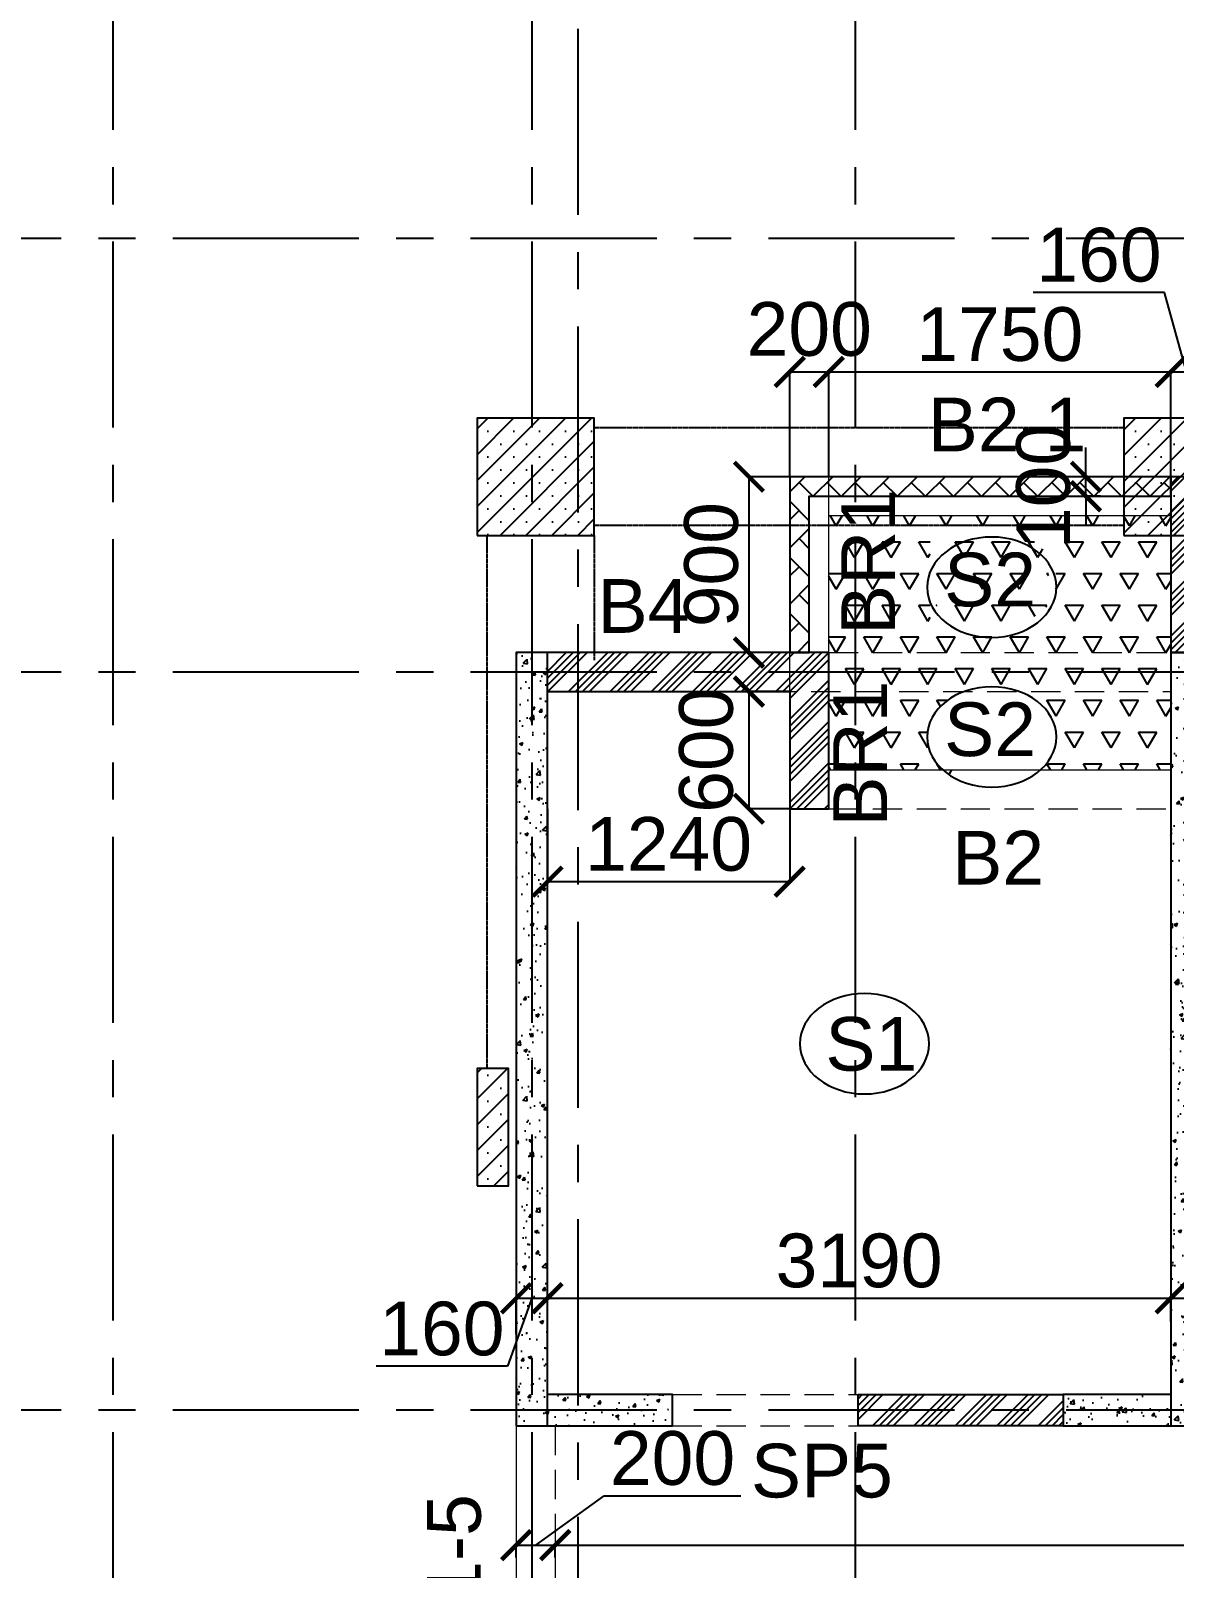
# Model space of a CAD drawing. Header units: inches. Extents: x 278200 to 407749, y -182622 to -96622.
# Drawn here: x 283006 to 288859, y -110634 to -102761 of the extents above; entities that cross this region are included whole.
import ezdxf

# ---------------------------------------------------------------- set-up
doc = ezdxf.new("R2010")
doc.units = ezdxf.units.IN
doc.header["$MEASUREMENT"] = 0
for name, pattern in [('CENTER', [50.8, 31.75, -6.35, 6.35, -6.35]), ('DASHED2', [9.525, 6.35, -3.175]), ('Hidden', [3, 2, -1])]:
    doc.linetypes.add(name, pattern=pattern)
for name, color, linetype in [('160 R.C. WALL HAT', 8, 'Continuous'), ('160 R.C.WALL', 6, 'Continuous'), ('2', 5, 'Continuous'), ('AR-Column', 40, 'Continuous'), ('AR-Hidden', 251, 'DASHED2'), ('BAL. PARAPET WALL', 4, 'Continuous'), ('BEAM TEXT', 4, 'Continuous'), ('DIM', 251, 'Continuous'), ('GRID', 8, 'CENTER'), ('NON S.WALL HATCH', 8, 'Continuous'), ('NON STRUC R.C.WALL', 6, 'Continuous'), ('NON.STRUC.R.C.WALLS', 1, 'Continuous'), ('PARAPET WALL', 4, 'Continuous'), ('SECOND FLOOR BEAM', 6, 'Continuous'), ('SPANRAL BEAM', 3, 'Continuous'), ('SUNKEN', 8, 'Continuous')]:
    doc.layers.add(name, color=color, linetype=linetype)
for name, color, linetype, lineweight in [('BEAMS', 3, 'Continuous', 0), ('SLAB CIR', 1, 'Continuous', 25), ('SLAB TXT', 3, 'Continuous', 0)]:
    doc.layers.add(name, color=color, linetype=linetype, lineweight=lineweight)
doc.styles.add('T200', font='sanss___.ttf', dxfattribs={"height": 275})
doc.styles.add('T300', font='sanss___.ttf', dxfattribs={"height": 350})
doc.dimstyles.new('T 200', dxfattribs={"dimtxt": 275, "dimasz": 150, "dimexe": 1, "dimexo": 0, "dimgap": 50, "dimtad": 1, "dimdec": 0, "dimrnd": 5, "dimdsep": 46, "dimtxsty": 'T200', "dimblk": 'ARCHTICK', "dimcen": 2.5, "dimdle": 1, "dimclrd": 5, "dimclre": 253, "dimclrt": 1, "dimadec": 0, "dimazin": 0, "dimtfac": 1, "dimtdec": 0, "dimtmove": 2, "dimatfit": 3, "dimfxl": 0, "dimarcsym": 0})
pattern_1 = [(50, (2464819.82, 125850.9), (179.315046, -15.688034), [18.75, -206.25]), (355, (2464819.82, 125850.9), (-34.687833, 188.048033), [15, -165]), (100.4514445, (2464834.76, 125849.6), (144.627212, 172.359998), [15.935048, -175.285528]), (46.1842, (2464819.82, 125900.9), (266.810333, -41.37982), [28.125, -309.375]), (96.635635, (2464842.05, 125897.46), (233.665486, 243.52965), [23.902586, -262.92844]), (351.184164, (2464819.82, 125900.9), (233.665486, 243.52965), [22.5, -247.5]), (21, (2464844.82, 125888.4), (149.226763, -100.654723), [18.75, -206.25]), (326, (2464844.82, 125888.4), (60.828833, 181.287511), [15, -165]), (71.451445, (2464857.25, 125880.02), (210.055594, 80.632788), [15.935047, -175.285528]), (37.5, (2464819.816, 125850.906), (3.0399638, 83.2234635), [0, -163, 0, -167.5, 0, -165.625]), (7.5, (2464819.82, 125850.91), (65.7673844, 98.602928), [0, -95.5, 0, -159.25, 0, -63.125]), (327.5, (2464764.066, 125850.906), (133.455609, -5.638718), [0, -62.5, 0, -195, 0, -258.75]), (317.5, (2464739.07, 125850.91), (145.7965423, 25.0262456), [0, -81.25, 0, -129.5, 0, -183.75])]
pattern_2 = [(45, (-131825.64, 74440.45), (-66.29126, 66.29126), []), (45, (-131759.35, 74440.45), (-66.29126, 66.29126), [0, -93.75])]

# ---------------------------------------------------------------- blocks, each defined once
blk = doc.blocks.new('_ARCHTICK')
at = {"color": 0, "linetype": 'ByBlock', "const_width": 0.15}
blk.add_lwpolyline([(-0.5, -0.5), (0.5, 0.5)], dxfattribs=at)
blk = doc.blocks.new('*D603')
at = {"layer": 'Defpoints', "color": 0}
for p in [(288840.7, -109251.4), (285650.7, -109370.1, 14.7), (288840.7, -109370.1, 14.7)]:
    blk.add_point(p, dxfattribs=at)
at = {"layer": 'DIM', "color": 5, "lineweight": -2}
blk.add_line((285649.7, -109251.4), (288841.7, -109251.4), dxfattribs=at)
at = {"layer": 'DIM', "color": 253, "lineweight": -2}
for p, q in [((285650.7, -109370.1), (285650.7, -109250.4)), ((288840.7, -109370.1), (288840.7, -109250.4))]:
    blk.add_line(p, q, dxfattribs=at)
at = {"layer": 'DIM', "color": 5, "lineweight": -2, "xscale": 150, "yscale": 150, "zscale": 150, "rotation": 180}
blk.add_blockref('_ARCHTICK', (285650.7, -109251.4), dxfattribs=at)
at = {"layer": 'DIM', "color": 5, "lineweight": -2, "xscale": 150, "yscale": 150, "zscale": 150}
blk.add_blockref('_ARCHTICK', (288840.7, -109251.4), dxfattribs=at)
at = {"layer": 'DIM', "color": 1, "insert": (287245.7, -109059.5), "char_height": 275, "attachment_point": 5, "style": 'T200'}
blk.add_mtext('3190', dxfattribs=at)
blk = doc.blocks.new('*D604')
at = {"layer": 'Defpoints', "color": 0}
for p in [(289000.7, -109251.4), (288840.7, -109370.1, 14.7), (289000.7, -109374.8, 14.7)]:
    blk.add_point(p, dxfattribs=at)
at = {"layer": 'DIM', "color": 5, "lineweight": -2}
for p, q in [((288920.7, -109251.4), (289237.5, -108819.7)), ((289237.5, -108819.7), (289909.8, -108819.7)), ((288839.7, -109251.4), (289001.7, -109251.4))]:
    blk.add_line(p, q, dxfattribs=at)
at = {"layer": 'DIM', "color": 253, "lineweight": -2}
for p, q in [((288840.7, -109370.1), (288840.7, -109250.4)), ((289000.7, -109374.8), (289000.7, -109250.4))]:
    blk.add_line(p, q, dxfattribs=at)
at = {"layer": 'DIM', "color": 5, "lineweight": -2, "xscale": 150, "yscale": 150, "zscale": 150, "rotation": 180}
blk.add_blockref('_ARCHTICK', (288840.7, -109251.4), dxfattribs=at)
at = {"layer": 'DIM', "color": 5, "lineweight": -2, "xscale": 150, "yscale": 150, "zscale": 150}
blk.add_blockref('_ARCHTICK', (289000.7, -109251.4), dxfattribs=at)
at = {"layer": 'DIM', "color": 1, "insert": (289573.7, -108627.8), "char_height": 275, "attachment_point": 5, "style": 'T200'}
blk.add_mtext('160', dxfattribs=at)
blk = doc.blocks.new('*D168')
at = {"layer": 'Defpoints', "color": 0}
for p in [(285690.7, -110515.5), (285490.7, -110578, 14.7), (285690.7, -110578, 14.7)]:
    blk.add_point(p, dxfattribs=at)
at = {"layer": 'DIM', "color": 5, "lineweight": -2}
for p, q in [((285590.7, -110515.5), (285941.8, -110262.8)), ((285941.8, -110262.8), (286640.1, -110262.8)), ((285489.7, -110515.5), (285691.7, -110515.5))]:
    blk.add_line(p, q, dxfattribs=at)
at = {"layer": 'DIM', "color": 253, "lineweight": -2}
for p, q in [((285490.7, -110578), (285490.7, -110514.5)), ((285690.7, -110578), (285690.7, -110514.5))]:
    blk.add_line(p, q, dxfattribs=at)
at = {"layer": 'DIM', "color": 5, "lineweight": -2, "xscale": 150, "yscale": 150, "zscale": 150, "rotation": 180}
blk.add_blockref('_ARCHTICK', (285490.7, -110515.5), dxfattribs=at)
at = {"layer": 'DIM', "color": 5, "lineweight": -2, "xscale": 150, "yscale": 150, "zscale": 150}
blk.add_blockref('_ARCHTICK', (285690.7, -110515.5), dxfattribs=at)
at = {"layer": 'DIM', "color": 1, "insert": (286291, -110071.2), "char_height": 275, "attachment_point": 5, "style": 'T200'}
blk.add_mtext('200', dxfattribs=at)
blk = doc.blocks.new('*D169')
at = {"layer": 'Defpoints', "color": 0}
for p in [(318017.6, -110515.5), (318017.6, -110515.6, 14.7), (285690.7, -110578, 14.7)]:
    blk.add_point(p, dxfattribs=at)
at = {"layer": 'DIM', "color": 5, "lineweight": -2}
blk.add_line((285689.7, -110515.5), (318018.6, -110515.5), dxfattribs=at)
at = {"layer": 'DIM', "color": 253, "lineweight": -2}
for p, q in [((285690.7, -110578), (285690.7, -110514.5)), ((318017.6, -110515.6), (318017.6, -110514.5))]:
    blk.add_line(p, q, dxfattribs=at)
at = {"layer": 'DIM', "color": 5, "lineweight": -2, "xscale": 150, "yscale": 150, "zscale": 150, "rotation": 180}
blk.add_blockref('_ARCHTICK', (285690.7, -110515.5), dxfattribs=at)
at = {"layer": 'DIM', "color": 5, "lineweight": -2, "xscale": 150, "yscale": 150, "zscale": 150}
blk.add_blockref('_ARCHTICK', (318017.6, -110515.5), dxfattribs=at)
at = {"layer": 'DIM', "color": 1, "insert": (301854.1, -110323.7), "char_height": 275, "attachment_point": 5, "style": 'T200'}
blk.add_mtext('32325', dxfattribs=at)
blk = doc.blocks.new('*D172')
at = {"layer": 'Defpoints', "color": 0}
for p in [(285650.7, -109251.4), (285490.7, -109434.5, 14.7), (285650.7, -109434.5, 14.7)]:
    blk.add_point(p, dxfattribs=at)
at = {"layer": 'DIM', "color": 5, "lineweight": -2}
for p, q in [((285570.7, -109251.4), (285446.6, -109599.8)), ((285489.7, -109251.4), (285651.7, -109251.4)), ((285446.6, -109599.8), (284774.4, -109599.8))]:
    blk.add_line(p, q, dxfattribs=at)
at = {"layer": 'DIM', "color": 253, "lineweight": -2}
for p, q in [((285490.7, -109434.5), (285490.7, -109250.4)), ((285650.7, -109434.5), (285650.7, -109250.4))]:
    blk.add_line(p, q, dxfattribs=at)
at = {"layer": 'DIM', "color": 5, "lineweight": -2, "xscale": 150, "yscale": 150, "zscale": 150, "rotation": 180}
blk.add_blockref('_ARCHTICK', (285490.7, -109251.4), dxfattribs=at)
at = {"layer": 'DIM', "color": 5, "lineweight": -2, "xscale": 150, "yscale": 150, "zscale": 150}
blk.add_blockref('_ARCHTICK', (285650.7, -109251.4), dxfattribs=at)
at = {"layer": 'DIM', "color": 1, "insert": (285110.5, -109408), "char_height": 275, "attachment_point": 5, "style": 'T200'}
blk.add_mtext('160', dxfattribs=at)
blk = doc.blocks.new('*D173')
at = {"layer": 'Defpoints', "color": 0}
for p in [(286890.7, -105044.9, 14.7), (286681.8, -105944.9), (286890.7, -105944.9, 14.7)]:
    blk.add_point(p, dxfattribs=at)
at = {"layer": 'DIM', "color": 253, "lineweight": -2}
for p, q in [((286890.7, -105044.9), (286680.8, -105044.9)), ((286890.7, -105944.9), (286680.8, -105944.9))]:
    blk.add_line(p, q, dxfattribs=at)
at = {"layer": 'DIM', "color": 5, "lineweight": -2}
blk.add_line((286681.8, -105043.9), (286681.8, -105945.9), dxfattribs=at)
at = {"layer": 'DIM', "color": 5, "lineweight": -2, "xscale": 150, "yscale": 150, "zscale": 150}
for p, rotation in [((286681.8, -105044.9), 90), ((286681.8, -105944.9), 270)]:
    blk.add_blockref('_ARCHTICK', p, dxfattribs=dict(at, rotation=rotation))
at = {"layer": 'DIM', "color": 1, "insert": (286490.1, -105494.9), "char_height": 275, "attachment_point": 5, "rotation": 90, "style": 'T200'}
blk.add_mtext('900', dxfattribs=at)
blk = doc.blocks.new('*D174')
at = {"layer": 'Defpoints', "color": 0}
for p in [(286890.7, -106144.9, 14.7), (286681.8, -106744.9), (286890.7, -106744.9, 14.7)]:
    blk.add_point(p, dxfattribs=at)
at = {"layer": 'DIM', "color": 253, "lineweight": -2}
for p, q in [((286890.7, -106144.9), (286680.8, -106144.9)), ((286890.7, -106744.9), (286680.8, -106744.9))]:
    blk.add_line(p, q, dxfattribs=at)
at = {"layer": 'DIM', "color": 5, "lineweight": -2}
blk.add_line((286681.8, -106143.9), (286681.8, -106745.9), dxfattribs=at)
at = {"layer": 'DIM', "color": 5, "lineweight": -2, "xscale": 150, "yscale": 150, "zscale": 150}
for p, rotation in [((286681.8, -106144.9), 90), ((286681.8, -106744.9), 270)]:
    blk.add_blockref('_ARCHTICK', p, dxfattribs=dict(at, rotation=rotation))
at = {"layer": 'DIM', "color": 1, "insert": (286463.9, -106444.9), "char_height": 275, "attachment_point": 5, "rotation": 90, "style": 'T200'}
blk.add_mtext('600', dxfattribs=at)
blk = doc.blocks.new('*D175')
at = {"layer": 'Defpoints', "color": 0}
for p in [(287090.7, -104507.8), (286890.7, -105044.9, 14.7), (287090.7, -105044.9, 14.7)]:
    blk.add_point(p, dxfattribs=at)
at = {"layer": 'DIM', "color": 5, "lineweight": -2}
blk.add_line((286889.7, -104507.8), (287091.7, -104507.8), dxfattribs=at)
at = {"layer": 'DIM', "color": 253, "lineweight": -2}
for p, q in [((286890.7, -105044.9), (286890.7, -104506.8)), ((287090.7, -105044.9), (287090.7, -104506.8))]:
    blk.add_line(p, q, dxfattribs=at)
at = {"layer": 'DIM', "color": 5, "lineweight": -2, "xscale": 150, "yscale": 150, "zscale": 150, "rotation": 180}
blk.add_blockref('_ARCHTICK', (286890.7, -104507.8), dxfattribs=at)
at = {"layer": 'DIM', "color": 5, "lineweight": -2, "xscale": 150, "yscale": 150, "zscale": 150}
blk.add_blockref('_ARCHTICK', (287090.7, -104507.8), dxfattribs=at)
at = {"layer": 'DIM', "color": 1, "insert": (286990.7, -104290.1), "char_height": 275, "attachment_point": 5, "style": 'T200'}
blk.add_mtext('200', dxfattribs=at)
blk = doc.blocks.new('*D176')
at = {"layer": 'Defpoints', "color": 0}
for p in [(288840.7, -104507.8), (287090.7, -105044.9, 14.7), (288840.7, -105044.9, 14.7)]:
    blk.add_point(p, dxfattribs=at)
at = {"layer": 'DIM', "color": 5, "lineweight": -2}
blk.add_line((287089.7, -104507.8), (288841.7, -104507.8), dxfattribs=at)
at = {"layer": 'DIM', "color": 253, "lineweight": -2}
for p, q in [((287090.7, -105044.9), (287090.7, -104506.8)), ((288840.7, -105044.9), (288840.7, -104506.8))]:
    blk.add_line(p, q, dxfattribs=at)
at = {"layer": 'DIM', "color": 5, "lineweight": -2, "xscale": 150, "yscale": 150, "zscale": 150, "rotation": 180}
blk.add_blockref('_ARCHTICK', (287090.7, -104507.8), dxfattribs=at)
at = {"layer": 'DIM', "color": 5, "lineweight": -2, "xscale": 150, "yscale": 150, "zscale": 150}
blk.add_blockref('_ARCHTICK', (288840.7, -104507.8), dxfattribs=at)
at = {"layer": 'DIM', "color": 1, "insert": (287965.7, -104316.1), "char_height": 275, "attachment_point": 5, "style": 'T200'}
blk.add_mtext('1750', dxfattribs=at)
blk = doc.blocks.new('*D177')
at = {"layer": 'Defpoints', "color": 0}
for p in [(289000.7, -104507.8), (288840.7, -105044.9, 14.7), (289000.7, -105044.9, 14.7)]:
    blk.add_point(p, dxfattribs=at)
at = {"layer": 'DIM', "color": 5, "lineweight": -2}
for p, q in [((288809.4, -104101.6), (288137.1, -104101.6)), ((288920.7, -104507.8), (288809.4, -104101.6)), ((288839.7, -104507.8), (289001.7, -104507.8))]:
    blk.add_line(p, q, dxfattribs=at)
at = {"layer": 'DIM', "color": 253, "lineweight": -2}
for p, q in [((288840.7, -105044.9), (288840.7, -104506.8)), ((289000.7, -105044.9), (289000.7, -104506.8))]:
    blk.add_line(p, q, dxfattribs=at)
at = {"layer": 'DIM', "color": 5, "lineweight": -2, "xscale": 150, "yscale": 150, "zscale": 150, "rotation": 180}
blk.add_blockref('_ARCHTICK', (288840.7, -104507.8), dxfattribs=at)
at = {"layer": 'DIM', "color": 5, "lineweight": -2, "xscale": 150, "yscale": 150, "zscale": 150}
blk.add_blockref('_ARCHTICK', (289000.7, -104507.8), dxfattribs=at)
at = {"layer": 'DIM', "color": 1, "insert": (288473.3, -103909.7), "char_height": 275, "attachment_point": 5, "style": 'T200'}
blk.add_mtext('160', dxfattribs=at)
blk = doc.blocks.new('*D212')
at = {"layer": 'Defpoints', "color": 0}
for p in [(288406.9, -105044.9), (288481.7, -105044.9, 14.7), (288481.7, -105144.9, 14.7)]:
    blk.add_point(p, dxfattribs=at)
at = {"layer": 'DIM', "color": 5, "lineweight": -2}
for p, q in [((288406.9, -105044.9), (288406.9, -104894.9)), ((288406.9, -105144.9), (288406.9, -105044.9)), ((288406.9, -105144.9), (288406.9, -105294.9))]:
    blk.add_line(p, q, dxfattribs=at)
at = {"layer": 'DIM', "color": 253, "lineweight": -2}
for p, q in [((288481.7, -105044.9), (288405.9, -105044.9)), ((288481.7, -105144.9), (288405.9, -105144.9))]:
    blk.add_line(p, q, dxfattribs=at)
at = {"layer": 'DIM', "color": 5, "lineweight": -2, "xscale": 150, "yscale": 150, "zscale": 150}
for p, rotation in [((288406.9, -105044.9), 270), ((288406.9, -105144.9), 90)]:
    blk.add_blockref('_ARCHTICK', p, dxfattribs=dict(at, rotation=rotation))
at = {"layer": 'DIM', "color": 1, "insert": (288189.3, -105094.9), "char_height": 275, "attachment_point": 5, "rotation": 90, "style": 'T200'}
blk.add_mtext('100', dxfattribs=at)
blk = doc.blocks.new('*D780')
at = {"layer": '2', "color": 253, "lineweight": -2}
for p, q in [((285650.7, -106744.9), (285650.7, -107119.4)), ((286890.7, -106744.9), (286890.7, -107119.4))]:
    blk.add_line(p, q, dxfattribs=at)
at = {"layer": '2', "color": 5, "lineweight": -2}
blk.add_line((286891.7, -107118.4), (285649.7, -107118.4), dxfattribs=at)
at = {"layer": 'Defpoints', "color": 0}
for p in [(285650.7, -106744.9, 14.7), (286890.7, -106744.9), (285650.7, -107118.4)]:
    blk.add_point(p, dxfattribs=at)
at = {"layer": '2', "color": 5, "lineweight": -2, "xscale": 150, "yscale": 150, "zscale": 150, "rotation": 180}
blk.add_blockref('_ARCHTICK', (285650.7, -107118.4), dxfattribs=at)
at = {"layer": '2', "color": 5, "lineweight": -2, "xscale": 150, "yscale": 150, "zscale": 150}
blk.add_blockref('_ARCHTICK', (286890.7, -107118.4), dxfattribs=at)
at = {"layer": '2', "color": 1, "insert": (286270.7, -106926.8), "char_height": 275, "attachment_point": 5, "style": 'T200'}
blk.add_mtext('1240', dxfattribs=at)
blk = doc.blocks.new('A$C02A55DAE')
at = {"layer": 'NON S.WALL HATCH'}
h = blk.add_hatch(dxfattribs=at)
h.set_pattern_fill('SACNCR', color=256, scale=1000)
h.set_pattern_definition(pattern_2)
h.paths.add_polyline_path([(30, 600), (630, 600), (630, 1200), (30, 1200)])
h = blk.add_hatch(dxfattribs=at)
h.set_pattern_fill('SACNCR', color=256, scale=1000)
h.set_pattern_definition(pattern_2)
h.paths.add_polyline_path([(3340, 600), (3940, 600), (3940, 1200), (3340, 1200)])
h = blk.add_hatch(dxfattribs=at)
h.set_pattern_fill('SACNCR', color=256, scale=1000)
h.set_pattern_definition([(45, (-131825.64, 75915.45), (-66.29126, 66.29126), []), (45, (-131759.35, 75915.45), (-66.29126, 66.29126), [0, -93.75])])
h.paths.add_polyline_path([(30, -2730), (190, -2730), (190, -2130), (30, -2130)])
at = {"layer": 'AR-Column', "color": 4, "elevation": -29.5}
for points in [[(30, 600), (630, 600), (630, 1200), (30, 1200)], [(3340, 600), (3940, 600), (3940, 1200), (3340, 1200)], [(30, -2730), (190, -2730), (190, -2130), (30, -2130)]]:
    blk.add_lwpolyline(points, close=True, dxfattribs=at)
at = {"layer": 'AR-Hidden', "ltscale": 0.009}
for p, q in [((3340, 1150, -29.5), (630, 1150, -29.5)), ((3340, 650, -29.5), (630, 650, -29.5)), ((80, 600, -29.5), (80, -2130, -29.5)), ((630, 600, -29.5), (630, -40, -29.5))]:
    blk.add_line(p, q, dxfattribs=at)

msp = doc.modelspace()

# ---------------------------------------------------------------- hatches: boundary and pattern name
at = {"layer": '160 R.C. WALL HAT'}
h = msp.add_hatch(dxfattribs=at)
h.set_pattern_fill('AR-CONC', color=256, scale=25)
h.set_pattern_definition(pattern_1)
h.paths.add_polyline_path([(285650.7, -105944.9), (285490.7, -105944.9), (285490.7, -109904.9), (285650.7, -109904.9)])
h = msp.add_hatch(dxfattribs=at)
h.set_pattern_fill('AR-CONC', color=256, scale=25)
h.set_pattern_definition(pattern_1)
h.paths.add_polyline_path([(289000.7, -105944.9), (288840.7, -105944.9), (288840.7, -109904.9), (289000.7, -109904.9)])
h = msp.add_hatch(dxfattribs=at)
h.set_pattern_fill('AR-CONC', color=256, scale=25)
h.set_pattern_definition(pattern_1)
h.paths.add_polyline_path([(286270.7, -109744.9), (285650.7, -109744.9), (285650.7, -109904.9), (286270.7, -109904.9)])
h = msp.add_hatch(dxfattribs=at)
h.set_pattern_fill('AR-CONC', color=256, scale=25)
h.set_pattern_definition(pattern_1)
h.paths.add_polyline_path([(288840.7, -109904.9), (288840.7, -109744.9), (288290.7, -109744.9), (288290.7, -109904.9)])
at = {"layer": 'BAL. PARAPET WALL'}
h = msp.add_hatch(dxfattribs=at)
h.set_pattern_fill('AR-HBONE', color=256, angle=-90, style=0)
h.set_pattern_definition([(315, (785522.01, 2020013.36), (143.684098, -4e-14), [304.8, -101.6]), (45, (785593.85, 2019941.51), (143.684098, -4e-14), [304.8, -101.6])])
h.paths.add_polyline_path([(288840.7, -105144.9), (288840.7, -105044.9), (286890.7, -105044.9), (286890.7, -105944.9), (286990.7, -105944.9), (286990.7, -105144.9)])
at = {"layer": 'NON STRUC R.C.WALL'}
h = msp.add_hatch(dxfattribs=at)
h.set_pattern_fill('ANSI34', color=1, scale=200)
h.set_pattern_definition([(45, (2626358.34, -227165.94), (-106.066017, 106.066017), []), (45, (2626393.7, -227165.94), (-106.066017, 106.066017), []), (45, (2626429.05, -227165.94), (-106.066017, 106.066017), []), (45, (2626464.41, -227165.94), (-106.066017, 106.066017), [])])
h.paths.add_polyline_path([(288840.7, -105944.9), (289000.7, -105944.9), (289000.7, -105044.9), (288840.7, -105044.9)])
h = msp.add_hatch(dxfattribs=at)
h.set_pattern_fill('ANSI34', color=1, scale=200)
h.set_pattern_definition([(45, (2626358.34, -227125.94), (-106.066017, 106.066017), []), (45, (2626393.7, -227125.94), (-106.066017, 106.066017), []), (45, (2626429.05, -227125.94), (-106.066017, 106.066017), []), (45, (2626464.41, -227125.94), (-106.066017, 106.066017), [])])
h.paths.add_polyline_path([(285650.7, -106144.9), (286890.7, -106144.9), (286890.7, -106744.9), (287090.7, -106744.9), (287090.7, -105944.9), (285650.7, -105944.9)])
h = msp.add_hatch(dxfattribs=at)
h.set_pattern_fill('ANSI34', color=1, scale=200)
h.set_pattern_definition([(45, (2637503.61, -232326.07), (-106.066017, 106.066017), []), (45, (2637538.97, -232326.07), (-106.066017, 106.066017), []), (45, (2637574.33, -232326.07), (-106.066017, 106.066017), []), (45, (2637609.68, -232326.07), (-106.066017, 106.066017), [])])
h.paths.add_polyline_path([(287240.7, -109744.9), (288290.7, -109744.9), (288290.7, -109904.9), (287240.7, -109904.9)])
at = {"layer": 'SUNKEN'}
h = msp.add_hatch(dxfattribs=at)
h.set_pattern_fill('TRIANG', color=256, scale=500)
h.set_pattern_definition([(60, (2581941.19, -332303.54), (-93.75, 162.379763), [93.75, -93.75]), (120, (2581941.19, -332303.54), (-187.5, 1e-07), [93.75, -93.75]), (0, (2581894.31, -332222.35), (93.75, 162.379763), [93.75, -93.75])])
h.paths.add_polyline_path([(288840.7, -105244.9), (287090.7, -105244.9), (287090.7, -105944.9), (288840.7, -105944.9)])
edge = h.paths.add_edge_path(flags=16)
edge.add_ellipse((287924.6, -105570.6), major_axis=(331, 0), ratio=0.77685, start_angle=0, end_angle=360, ccw=False)
h.paths.add_polyline_path([(288840.7, -105944.9), (287090.7, -105944.9), (287090.7, -106144.9), (288840.7, -106144.9)])
h.paths.add_polyline_path([(287609.2, -105788.7), (288214.3, -105788.7), (288214.3, -105357.6), (287609.2, -105357.6)], flags=16)
h.paths.add_polyline_path([(288066.3, -106144.9), (288070.8, -106146.6), (288082.5, -106151.2), (288093.9, -106156.3), (288105.1, -106161.7), (288116, -106167.4), (288126.6, -106173.5), (288136.8, -106179.9), (288146.8, -106186.6), (288156.3, -106193.6), (288165.6, -106200.9), (288174.4, -106208.5), (288182.8, -106216.4), (288190.9, -106224.5), (288198.5, -106232.8), (288205.6, -106241.4), (288212.4, -106250.2), (288218.7, -106259.2), (288224.5, -106268.3), (288229.8, -106277.7), (288234.7, -106287.2), (288239, -106296.8), (288242.9, -106306.6), (288246.3, -106316.5), (288249.1, -106326.5), (288251.5, -106336.5), (288253.3, -106346.7), (288254.6, -106356.8), (288255.4, -106367), (288255.6, -106377.3), (288255.4, -106387.5), (288254.6, -106397.7), (288253.3, -106407.9), (288251.5, -106418), (288249.1, -106428.1), (288246.3, -106438), (288242.9, -106447.9), (288239, -106457.7), (288234.7, -106467.3), (288229.8, -106476.8), (288224.5, -106486.2), (288218.7, -106495.4), (288212.4, -106504.4), (288205.6, -106513.1), (288198.5, -106521.7), (288190.9, -106530.1), (288182.8, -106538.2), (288174.4, -106546), (288165.6, -106553.6), (288156.3, -106560.9), (288146.8, -106567.9), (288136.8, -106574.6), (288126.6, -106581), (288119.8, -106544.9), (288840.7, -106544.9), (288840.7, -106144.9)])
h.paths.add_polyline_path([(287778.5, -106146.6), (287783, -106144.9), (287090.7, -106144.9), (287090.7, -106544.9), (287729.5, -106544.9), (287722.7, -106581), (287712.4, -106574.6), (287702.5, -106567.9), (287692.9, -106560.9), (287683.7, -106553.6), (287674.9, -106546), (287666.4, -106538.2), (287658.4, -106530.1), (287650.8, -106521.7), (287643.6, -106513.1), (287636.9, -106504.4), (287630.6, -106495.4), (287624.8, -106486.2), (287619.5, -106476.8), (287614.6, -106467.3), (287610.2, -106457.7), (287606.4, -106447.9), (287603, -106438), (287600.2, -106428.1), (287597.8, -106418), (287596, -106407.9), (287594.7, -106397.7), (287593.9, -106387.5), (287593.6, -106377.3), (287593.9, -106367), (287594.7, -106356.8), (287596, -106346.7), (287597.8, -106336.5), (287600.2, -106326.5), (287603, -106316.5), (287606.4, -106306.6), (287610.2, -106296.8), (287614.6, -106287.2), (287619.5, -106277.7), (287624.8, -106268.3), (287630.6, -106259.2), (287636.9, -106250.2), (287643.6, -106241.4), (287650.8, -106232.8), (287658.4, -106224.5), (287666.4, -106216.4), (287674.9, -106208.5), (287683.7, -106200.9), (287692.9, -106193.6), (287702.5, -106186.6), (287712.4, -106179.9), (287722.7, -106173.5), (287733.3, -106167.4), (287744.2, -106161.7), (287755.3, -106156.3), (287766.8, -106151.2)])

# ---------------------------------------------------------------- linework, layer by layer
at = {"layer": '160 R.C.WALL'}
for p, q in [((288840.7, -109744.9, 14.7), (288290.7, -109744.9, 14.7)), ((288290.7, -109744.9, 14.7), (288290.7, -109904.9, 14.7)), ((288290.7, -109904.9, 14.7), (288840.7, -109904.9, 14.7))]:
    msp.add_line(p, q, dxfattribs=at)
at = {"layer": '160 R.C.WALL', "elevation": 14.7}
for points in [[(285490.7, -109904.9), (285650.7, -109904.9), (285650.7, -105944.9), (285490.7, -105944.9)], [(288840.7, -109904.9), (289000.7, -109904.9), (289000.7, -105944.9), (288840.7, -105944.9)]]:
    msp.add_lwpolyline(points, close=True, dxfattribs=at)
msp.add_lwpolyline([(285650.7, -109904.9), (286290.7, -109904.9), (286290.7, -109744.9), (285650.7, -109744.9)], dxfattribs=at)
at = {"layer": 'BAL. PARAPET WALL', "elevation": 14.7}
msp.add_lwpolyline([(288840.7, -105144.9), (288840.7, -105044.9), (286890.7, -105044.9), (286890.7, -105944.9), (286990.7, -105944.9), (286990.7, -105144.9), (288840.7, -105144.9)], dxfattribs=at)
at = {"layer": 'BEAMS', "color": 4, "linetype": 'Continuous', "ltscale": 0.01}
for p, q in [((286890.7, -106744.9, 14.7), (286890.7, -105044.9, 14.7)), ((288840.7, -105044.9, 14.7), (286890.7, -105044.9, 14.7)), ((287090.7, -106744.9, 14.7), (287090.7, -105044.9, 14.7)), ((288840.7, -105244.9, 14.7), (287090.7, -105244.9, 14.7)), ((285650.7, -105944.9, 14.7), (287090.7, -105944.9, 14.7)), ((287090.7, -106544.9, 14.7), (288840.7, -106544.9, 14.7)), ((285490.7, -109904.9, 14.7), (285490.7, -111704.9, 14.7))]:
    msp.add_line(p, q, dxfattribs=at)
at = {"layer": 'BEAMS', "linetype": 'Hidden', "ltscale": 75}
for p, q in [((287090.7, -105944.9, 14.7), (288840.7, -105944.9, 14.7)), ((285650.7, -106144.9, 14.7), (288840.7, -106144.9, 14.7)), ((287090.7, -106744.9, 14.7), (288840.7, -106744.9, 14.7)), ((286290.7, -109744.9, 14.7), (288290.7, -109744.9, 14.7)), ((285690.7, -109904.9, 14.7), (285690.7, -111704.9, 14.7)), ((286290.7, -109904.9, 14.7), (288290.7, -109904.9, 14.7))]:
    msp.add_line(p, q, dxfattribs=at)
at = {"layer": 'GRID', "ltscale": 30}
for p, q in [((283425.7, -99268.8, 14.7), (283425.7, -130305.3, 14.7)), ((285570.7, -99268.8, 14.7), (285570.7, -130305.3, 14.7)), ((287225.7, -99268.8, 14.7), (287225.7, -130305.3, 14.7)), ((285805.7, -99703.1, 14.7), (285805.7, -130305.3, 14.7)), ((366982.1, -103825, 14.7), (280837.7, -103825, 14.7)), ((366982.1, -106044.9, 14.7), (280837.7, -106044.9, 14.7)), ((366982.1, -109824.9, 14.7), (280837.7, -109824.9, 14.7))]:
    msp.add_line(p, q, dxfattribs=at)
at = {"layer": 'NON.STRUC.R.C.WALLS', "elevation": 14.7}
for points in [[(288840.7, -105944.9), (289000.7, -105944.9), (289000.7, -105044.9), (288840.7, -105044.9)], [(287240.7, -109744.9), (288290.7, -109744.9), (288290.7, -109904.9), (287240.7, -109904.9)]]:
    msp.add_lwpolyline(points, close=True, dxfattribs=at)
msp.add_lwpolyline([(285650.7, -106144.9), (286890.7, -106144.9), (286890.7, -106744.9), (287090.7, -106744.9), (287090.7, -105944.9), (285650.7, -105944.9)], dxfattribs=at)
at = {"layer": 'PARAPET WALL'}
msp.add_line((286890.7, -106744.9, 14.7), (287090.7, -106744.9, 14.7), dxfattribs=at)
at = {"layer": 'SLAB CIR', "extrusion": (0, 0, -1)}
for centre in [(287924.6, -105610.6, -0.7), (287924.6, -106377.3, -0.7), (287273.6, -107948, -0.7)]:
    msp.add_ellipse(centre, major_axis=(331, 0), ratio=0.77685, dxfattribs=at)

# ---------------------------------------------------------------- block references
at = {"layer": 'DIM', "color": 1}
msp.add_blockref('A$C02A55DAE', (285260.7, -105944.9, 29.5), dxfattribs=at)

# ---------------------------------------------------------------- texts
at = {"layer": 'BEAM TEXT', "style": 'T300'}
for s, p in [('B2-1', (287597.3, -104914.9)), ('B4', (285907.6, -105844.1)), ('B2', (287722.8, -107133.1))]:
    msp.add_text(s, height=275, dxfattribs=at).set_placement(p)
for p in [(287429.8, -105855), (287388.7, -106835.9)]:
    msp.add_text('BR1', height=275, rotation=90, dxfattribs=at).set_placement(p)
at = {"layer": 'SECOND FLOOR BEAM', "style": 'T300'}
msp.add_text('1B1-5', height=275, rotation=90, dxfattribs=at).set_placement((285309.6, -111279.3))
at = {"layer": 'SLAB TXT', "style": 'T300'}
for s, p in [('S2', (287681, -105708.6)), ('S2', (287681, -106475.2)), ('S1', (287073.2, -108086))]:
    msp.add_text(s, height=275, dxfattribs=at).set_placement(p)
at = {"layer": 'SPANRAL BEAM', "style": 'T300'}
msp.add_text('SP5', height=275, dxfattribs=at).set_placement((286692.3, -110271.3))

# ---------------------------------------------------------------- dimensions: what is measured, and where the dimension line sits
at = {"layer": '2', "color": 2}
dim = msp.add_linear_dim(base=(285650.7, -107118.4), p1=(286890.7, -106744.9), p2=(285650.7, -106744.9, 14.7), dimstyle='T 200', override={"dimfxl": 5000, "dimarcsym": 2}, dxfattribs=at)
dim.commit()
dim.dimension.update_dxf_attribs({"geometry": '*D780', "text_midpoint": (286270.7, -106926.8)})
at = {"layer": 'DIM'}
for base, p1, p2, picture, middle in [((289000.7, -104507.8), (288840.7, -105044.9, 14.7), (289000.7, -105044.9, 14.7), '*D177', (288759.4, -104101.6)), ((289000.7, -109251.4), (288840.7, -109370.1, 14.7), (289000.7, -109374.8, 14.7), '*D604', (289287.5, -108819.7)), ((285650.7, -109251.4), (285490.7, -109434.5, 14.7), (285650.7, -109434.5, 14.7), '*D172', (285396.6, -109599.8)), ((285690.7, -110515.5), (285490.7, -110578, 14.7), (285690.7, -110578, 14.7), '*D168', (285991.8, -110262.8))]:
    dim = msp.add_linear_dim(base=base, p1=p1, p2=p2, dimstyle='T 200', override={"dimtmove": 1}, dxfattribs=at)
    dim.commit()
    dim.dimension.update_dxf_attribs({"geometry": picture, "text_midpoint": middle, "dimtype": 160})
for base, p1, p2, picture, middle in [((287090.7, -104507.8), (286890.7, -105044.9, 14.7), (287090.7, -105044.9, 14.7), '*D175', (286990.7, -104290.1)), ((288840.7, -104507.8), (287090.7, -105044.9, 14.7), (288840.7, -105044.9, 14.7), '*D176', (287965.7, -104316.1)), ((288840.7, -109251.4), (285650.7, -109370.1, 14.7), (288840.7, -109370.1, 14.7), '*D603', (287245.7, -109059.5)), ((318017.6, -110515.5), (285690.7, -110578, 14.7), (318017.6, -110515.6, 14.7), '*D169', (301854.1, -110323.7))]:
    dim = msp.add_linear_dim(base=base, p1=p1, p2=p2, dimstyle='T 200', dxfattribs=at)
    dim.commit()
    dim.dimension.update_dxf_attribs({"geometry": picture, "text_midpoint": middle})
for base, p1, p2, picture, middle in [((288406.9, -105044.9), (288481.7, -105144.9, 14.7), (288481.7, -105044.9, 14.7), '*D212', (288189.3, -105094.9)), ((286681.8, -105944.9), (286890.7, -105044.9, 14.7), (286890.7, -105944.9, 14.7), '*D173', (286490.1, -105494.9)), ((286681.8, -106744.9), (286890.7, -106144.9, 14.7), (286890.7, -106744.9, 14.7), '*D174', (286463.9, -106444.9))]:
    dim = msp.add_linear_dim(base=base, p1=p1, p2=p2, angle=90, dimstyle='T 200', dxfattribs=at)
    dim.commit()
    dim.dimension.update_dxf_attribs({"geometry": picture, "text_midpoint": middle})

doc.saveas('drawing.dxf')
